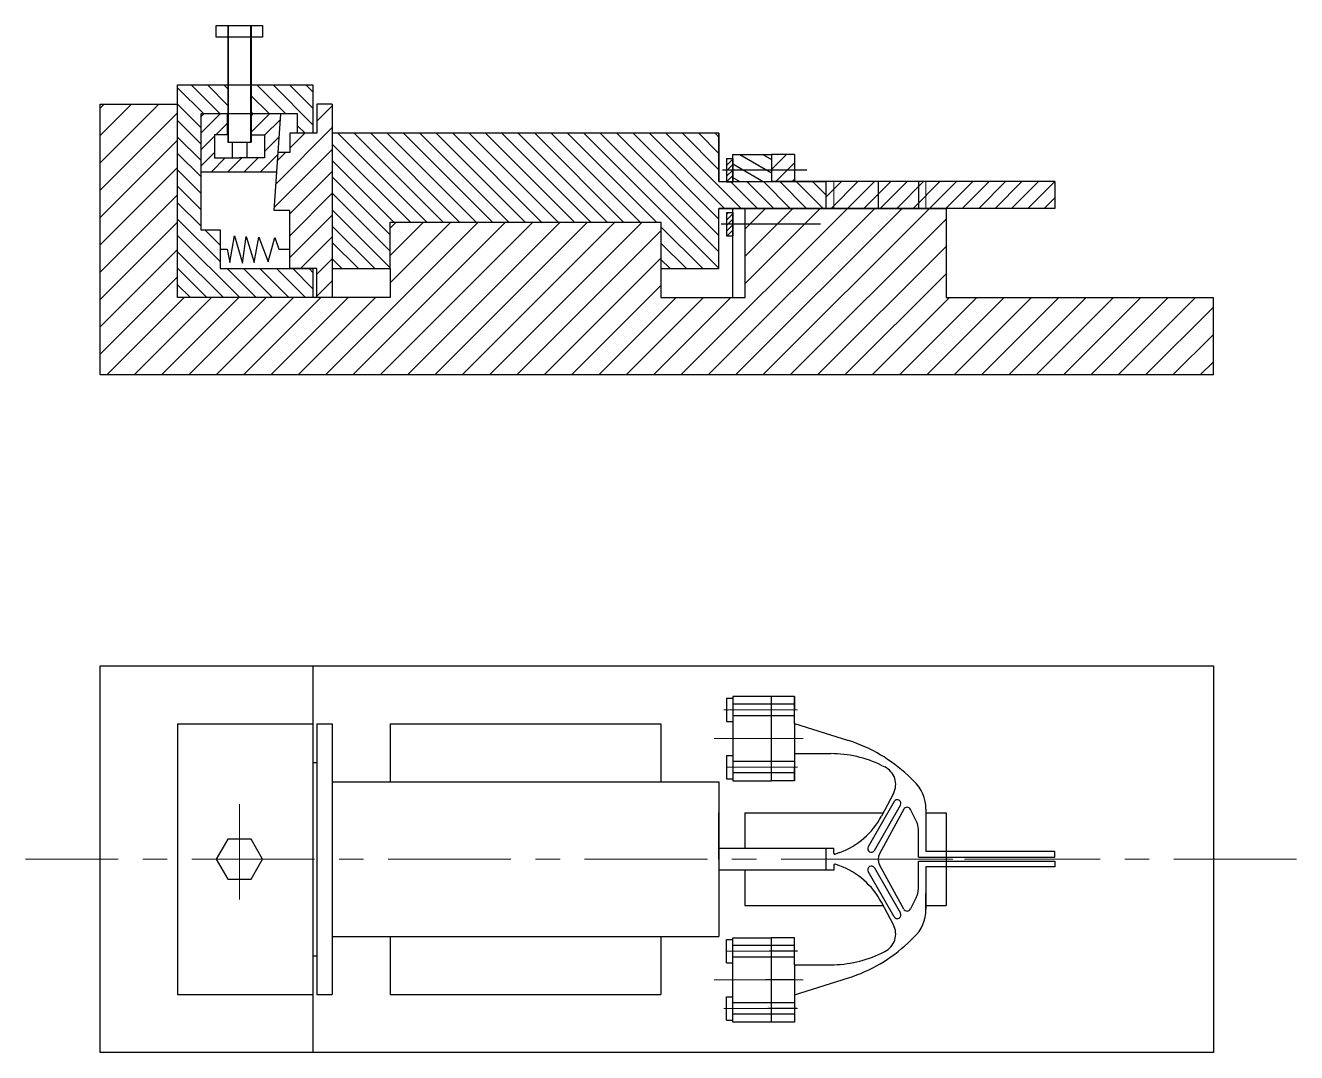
# Model space of a CAD drawing. Header units: millimetres. Extents: x 1074 to 2018, y -350 to 867.
# Drawn here: x 1689.1 to 2017.9, y 601.6 to 867.2 of the extents above; entities that cross this region are included whole.
import ezdxf

# ---------------------------------------------------------------- set-up
doc = ezdxf.new("R2010")
doc.units = ezdxf.units.MM
for name, pattern in [('CENTER', [50.8, 31.75, -6.35, 6.35, -6.35]), ('CENTERX2', [101.6, 63.5, -12.7, 12.7, -12.7]), ('DASHED2', [9.525, 6.35, -3.175])]:
    doc.linetypes.add(name, pattern=pattern)
pattern_1 = [(135, (0, 0), (-2.1213203, -2.1213203), [])]
pattern_2 = [(45, (0, 0), (-2.1213203, 2.1213203), [])]

msp = doc.modelspace()

# ---------------------------------------------------------------- hatches: boundary and pattern name
h = msp.add_hatch()
h.set_pattern_fill('_USER', color=256, scale=3, angle=135, style=0, pattern_type=0)
h.set_pattern_definition(pattern_1)
h.paths.add_polyline_path([(1739.484, 814.29), (1734.484, 814.29), (1734.484, 844.29), (1741.484, 844.29), (1741.484, 851.79), (1728.484, 851.79), (1728.484, 796.79), (1763.484, 796.79), (1763.484, 804.29), (1739.484, 804.29)])
h.paths.add_polyline_path([(1763.484, 851.79), (1747.484, 851.79), (1747.484, 844.29), (1759.484, 844.29), (1759.484, 839.29), (1763.484, 839.29)], flags=17)
h.paths.add_polyline_path([(1747.484, 851.79), (1747.379, 851.79), (1747.379, 844.29), (1747.484, 844.29)])
h.paths.add_polyline_path([(1741.589, 851.79), (1741.484, 851.79), (1741.484, 844.29), (1741.589, 844.29)])
h = msp.add_hatch()
h.set_pattern_fill('_USER', color=256, scale=5, angle=45, style=0, pattern_type=0)
h.set_pattern_definition([(45, (0, 0), (-3.535534, 3.535534), [])])
h.paths.add_polyline_path([(1996.318, 796.79), (1927.265, 796.79), (1927.265, 819.87), (1882.063, 819.87), (1875.273, 819.87), (1875.263, 796.79), (1853.484, 796.79), (1853.484, 804.29), (1853.484, 816.29), (1783.484, 816.29), (1783.484, 804.29), (1783.484, 796.79), (1728.484, 796.79), (1728.484, 846.79), (1708.484, 846.79), (1708.484, 776.79), (1996.318, 776.79)])
h = msp.add_hatch()
h.set_pattern_fill('_USER', color=256, scale=4, angle=45, style=0, pattern_type=0)
h.set_pattern_definition([(45, (0, 0), (-2.828427, 2.828427), [])])
h.paths.add_polyline_path([(1768.484, 846.79), (1764.484, 846.79), (1764.484, 839.29), (1757.484, 839.29), (1757.484, 834.29), (1754.484, 834.29), (1754.15, 829.29), (1753.484, 819.29), (1757.484, 819.29), (1757.484, 804.29), (1763.484, 804.29), (1764.484, 804.29), (1764.484, 796.79), (1768.484, 796.79)])
h = msp.add_hatch()
h.set_pattern_fill('_USER', color=256, scale=3, angle=45, style=0, pattern_type=0)
h.set_pattern_definition(pattern_2)
h.paths.add_polyline_path([(1755.15, 844.29), (1747.61, 844.29), (1747.61, 838.9), (1750.984, 838.9), (1750.984, 832.902), (1744.484, 832.902), (1737.984, 832.902), (1737.984, 838.9), (1741.357, 838.9), (1741.357, 844.29), (1734.484, 844.29), (1734.484, 829.29), (1754.15, 829.29)])
h = msp.add_hatch()
h.set_pattern_fill('_USER', color=256, scale=3, angle=135, style=0, pattern_type=0)
h.set_pattern_definition(pattern_1)
h.paths.add_polyline_path([(1868.484, 839.29), (1768.484, 839.29), (1768.484, 804.29), (1783.484, 804.29), (1783.484, 816.29), (1853.484, 816.29), (1853.484, 804.29), (1868.484, 804.29), (1868.484, 819.87), (1896.177, 819.87), (1896.177, 826.822), (1882.063, 826.822), (1872.063, 826.822), (1872.063, 826.775), (1870.435, 826.775), (1870.435, 826.822), (1868.484, 826.822)])
h = msp.add_hatch()
h.set_pattern_fill('_USER', color=256, angle=45, style=0, pattern_type=0)
h.set_pattern_definition([(45, (0, 0), (-0.7071068, 0.7071068), [])])
h.paths.add_polyline_path([(1872.063, 832.775), (1870.435, 832.775), (1870.435, 829.775), (1872.063, 829.775)])
h.paths.add_polyline_path([(1872.063, 829.775), (1870.435, 829.775), (1870.435, 826.822), (1872.063, 826.822)])
h.paths.add_polyline_path([(1872.063, 818.775), (1870.435, 818.775), (1870.435, 815.775), (1872.063, 815.775)])
h.paths.add_polyline_path([(1872.063, 815.775), (1870.435, 815.775), (1870.435, 812.775), (1872.063, 812.775)])
h = msp.add_hatch()
h.set_pattern_fill('_USER', color=256, scale=3, angle=150, style=0, pattern_type=0)
h.set_pattern_definition([(150, (0, 0), (-1.5, -2.598076), [])])
h.paths.add_polyline_path([(1882.063, 833.775), (1872.063, 833.775), (1872.063, 829.775), (1882.063, 829.775)])
h.paths.add_polyline_path([(1882.063, 829.775), (1872.063, 829.775), (1872.063, 826.822), (1882.063, 826.822)])
h = msp.add_hatch()
h.set_pattern_fill('_USER', color=256, scale=3, angle=45, style=0, pattern_type=0)
h.set_pattern_definition(pattern_2)
h.paths.add_polyline_path([(1898.177, 826.822), (1896.177, 826.822), (1896.177, 819.87), (1898.177, 819.87)])
h.paths.add_polyline_path([(1909.71, 826.822), (1898.177, 826.822), (1898.177, 819.87), (1909.71, 819.87)])
h.paths.add_polyline_path([(1920.089, 826.822), (1909.71, 826.822), (1909.71, 819.87), (1920.089, 819.87)])
h.paths.add_polyline_path([(1922.045, 826.822), (1920.089, 826.822), (1920.089, 819.87), (1922.045, 819.87)])
h.paths.add_polyline_path([(1955.414, 826.822), (1922.045, 826.822), (1922.045, 819.87), (1955.414, 819.87)])
h.paths.add_polyline_path([(1888.063, 833.775), (1882.063, 833.775), (1882.063, 829.775), (1888.063, 829.775)])
h.paths.add_polyline_path([(1888.063, 829.775), (1882.063, 829.775), (1882.063, 826.822), (1888.063, 826.822)])

# ---------------------------------------------------------------- linework, layer by layer
at = {"lineweight": 30}
for p, q in [((1738.484, 864.177), (1738.484, 867.177)), ((1738.484, 867.177), (1750.484, 867.177)), ((1741.484, 867.177), (1741.484, 851.79)), ((1741.589, 867.177), (1741.589, 844.29)), ((1747.379, 867.177), (1747.379, 844.29)), ((1747.484, 867.177), (1747.484, 851.79)), ((1750.484, 867.177), (1750.484, 864.177)), ((1750.484, 864.177), (1738.484, 864.177)), ((1728.484, 796.79), (1728.484, 851.79)), ((1728.484, 851.79), (1763.484, 851.79)), ((1728.484, 851.79), (1744.484, 851.79)), ((1763.484, 851.79), (1763.484, 839.29)), ((1708.484, 776.79), (1708.484, 846.79)), ((1708.484, 846.79), (1728.484, 846.79)), ((1768.484, 846.79), (1764.484, 846.79)), ((1764.484, 846.79), (1764.484, 839.29)), ((1768.484, 846.79), (1768.484, 796.79)), ((1759.484, 844.29), (1734.484, 844.29)), ((1734.484, 844.29), (1734.484, 814.29)), ((1734.484, 844.29), (1734.484, 829.29)), ((1741.357, 838.9), (1741.357, 844.29)), ((1741.484, 844.29), (1741.484, 837.035)), ((1747.484, 844.29), (1747.484, 837.035)), ((1747.61, 838.9), (1747.61, 844.29)), ((1754.15, 829.29), (1755.15, 844.29)), ((1759.484, 839.29), (1759.484, 844.29)), ((1741.357, 838.9), (1737.984, 838.9)), ((1737.984, 838.9), (1737.984, 832.902)), ((1741.357, 838.9), (1741.484, 838.9)), ((1747.61, 838.9), (1747.484, 838.9)), ((1747.61, 838.9), (1750.984, 838.9)), ((1750.984, 838.9), (1750.984, 832.902)), ((1764.484, 839.29), (1757.484, 839.29)), ((1757.484, 839.29), (1757.484, 834.29)), ((1763.484, 839.29), (1759.484, 839.29)), ((1868.484, 839.29), (1768.484, 839.29)), ((1768.484, 839.29), (1768.484, 804.29)), ((1868.484, 839.29), (1868.484, 826.822)), ((1868.484, 826.822), (1868.484, 839.29)), ((1741.484, 837.035), (1747.484, 837.035)), ((1742.574, 837.035), (1742.574, 832.902)), ((1746.394, 837.035), (1746.394, 832.902)), ((1737.984, 832.902), (1744.484, 832.902)), ((1750.984, 832.902), (1744.484, 832.902)), ((1753.484, 819.29), (1754.484, 834.29)), ((1757.484, 834.29), (1754.484, 834.29)), ((1870.435, 832.775), (1870.435, 826.775)), ((1870.435, 832.775), (1872.063, 832.775)), ((1872.063, 833.775), (1882.063, 833.775)), ((1872.063, 826.822), (1872.063, 833.775)), ((1882.063, 833.775), (1882.063, 826.822)), ((1888.063, 833.775), (1882.063, 833.775)), ((1882.063, 833.775), (1882.063, 826.822)), ((1888.063, 833.775), (1882.063, 833.775)), ((1888.063, 833.775), (1888.063, 826.822)), ((1888.063, 833.775), (1888.063, 826.822)), ((1734.484, 829.29), (1754.15, 829.29)), ((1868.484, 826.822), (1896.177, 826.822)), ((1870.435, 826.775), (1872.063, 826.775)), ((1955.414, 826.822), (1882.063, 826.822)), ((1955.414, 826.822), (1882.063, 826.822)), ((1896.177, 826.822), (1896.177, 819.822)), ((1896.177, 826.822), (1896.177, 819.87)), ((1896.177, 826.822), (1896.177, 819.822)), ((1896.177, 826.822), (1896.177, 819.87)), ((1909.71, 826.822), (1909.71, 819.87)), ((1920.089, 826.822), (1920.089, 819.87)), ((1955.414, 826.822), (1955.414, 819.87)), ((1955.414, 826.822), (1955.414, 819.87)), ((1757.484, 819.29), (1753.484, 819.29)), ((1757.484, 804.29), (1757.484, 819.29)), ((1868.484, 804.29), (1868.484, 819.87)), ((1882.063, 819.87), (1868.484, 819.87)), ((1868.484, 819.87), (1927.265, 819.87)), ((1870.435, 818.775), (1870.435, 812.775)), ((1870.435, 818.775), (1872.063, 818.775)), ((1872.063, 796.79), (1872.063, 819.87)), ((1875.263, 796.79), (1875.273, 819.87)), ((1955.414, 819.87), (1882.063, 819.87)), ((1955.414, 819.87), (1882.063, 819.87)), ((1927.265, 819.87), (1927.265, 796.79)), ((1783.484, 804.29), (1783.484, 816.29)), ((1783.484, 816.29), (1853.484, 816.29)), ((1853.484, 816.29), (1853.484, 804.29)), ((1734.484, 814.29), (1739.484, 814.29)), ((1739.484, 814.29), (1739.484, 804.29)), ((1870.435, 812.775), (1872.063, 812.775)), ((1739.484, 804.29), (1763.484, 804.29)), ((1764.484, 804.29), (1757.484, 804.29)), ((1763.484, 804.29), (1763.484, 796.79)), ((1764.484, 796.79), (1764.484, 804.29)), ((1768.484, 804.29), (1783.484, 804.29)), ((1783.484, 804.29), (1783.484, 796.79)), ((1853.484, 804.29), (1868.484, 804.29)), ((1853.484, 804.29), (1853.484, 796.79)), ((1783.484, 796.79), (1728.484, 796.79)), ((1768.484, 796.79), (1764.484, 796.79)), ((1853.484, 796.79), (1875.263, 796.79)), ((1927.265, 796.79), (1996.318, 796.79)), ((1996.318, 796.79), (1996.318, 776.79)), ((1996.4, 776.79), (1708.484, 776.79)), ((1708.484, 701.585), (1996.4, 701.585)), ((1708.484, 601.585), (1708.484, 701.585)), ((1763.484, 701.585), (1763.484, 601.585)), ((1996.4, 701.585), (1996.4, 601.585)), ((1870.435, 693.191), (1870.435, 687.191)), ((1870.435, 693.191), (1872.063, 693.191)), ((1882.063, 693.691), (1872.063, 693.691)), ((1872.063, 693.691), (1872.063, 671.882)), ((1872.063, 693.191), (1872.063, 687.191)), ((1888.063, 691.691), (1872.063, 691.691)), ((1888.063, 693.691), (1882.063, 693.691)), ((1882.063, 671.882), (1882.063, 693.691)), ((1888.063, 686.691), (1888.063, 693.691)), ((1870.435, 687.191), (1872.063, 687.191)), ((1888.063, 688.691), (1872.063, 688.691)), ((1728.484, 686.585), (1763.484, 686.585)), ((1728.484, 686.585), (1728.484, 616.585)), ((1763.484, 686.585), (1763.484, 676.585)), ((1764.484, 686.585), (1764.484, 616.585)), ((1764.484, 686.585), (1768.484, 686.585)), ((1768.484, 686.585), (1768.484, 671.585)), ((1768.484, 686.585), (1768.484, 616.585)), ((1783.484, 686.585), (1783.484, 671.585)), ((1783.484, 686.585), (1853.484, 686.585)), ((1853.484, 686.585), (1853.484, 671.585)), ((1888.063, 686.691), (1902.033, 682.26)), ((1888.063, 686.691), (1888.063, 678.882)), ((1870.435, 678.382), (1870.435, 672.382)), ((1870.435, 678.382), (1872.063, 678.382)), ((1888.063, 678.882), (1897.409, 678.882)), ((1888.063, 678.882), (1888.063, 671.882)), ((1763.484, 676.585), (1764.484, 676.585)), ((1888.063, 676.882), (1872.063, 676.882)), ((1888.063, 671.882), (1888.063, 675.382)), ((1910.543, 675.854), (1911.418, 675.428)), ((1768.484, 671.585), (1868.484, 671.585)), ((1868.484, 671.585), (1868.484, 631.585)), ((1870.435, 672.382), (1872.063, 672.382)), ((1888.063, 673.882), (1872.063, 673.882)), ((1872.063, 671.882), (1882.063, 671.882)), ((1888.063, 671.882), (1882.063, 671.882)), ((1917.42, 673.197), (1918.915, 671.783)), ((1913.644, 668.586), (1910.513, 662.694)), ((1913.812, 666.472), (1907.118, 654.757)), ((1908.743, 653.828), (1915.438, 665.543)), ((1916.283, 664.483), (1910.072, 653.013)), ((1919.546, 661.524), (1918.053, 664.46)), ((1922.045, 664.517), (1922.045, 660.456)), ((1875.202, 663.585), (1910.987, 663.585)), ((1875.202, 663.585), (1875.202, 654.38)), ((1922.045, 663.585), (1927.265, 663.585)), ((1927.265, 663.585), (1927.265, 639.585)), ((1920.089, 652.085), (1920.089, 659.258)), ((1922.045, 660.456), (1922.045, 653.585)), ((1896.177, 654.38), (1868.484, 654.38)), ((1898.177, 654.38), (1896.177, 654.38)), ((1896.177, 654.38), (1896.177, 648.79)), ((1898.177, 653.158), (1898.177, 654.38)), ((1899.751, 653.307), (1898.581, 652.877)), ((1920.089, 643.911), (1920.089, 651.085)), ((1955.414, 653.585), (1922.045, 653.585)), ((1955.414, 652.085), (1955.414, 653.585)), ((1955.414, 651.085), (1955.414, 649.585)), ((1896.177, 648.79), (1868.484, 648.79)), ((1875.202, 648.79), (1875.202, 639.585)), ((1898.177, 648.79), (1896.177, 648.79)), ((1898.177, 650.011), (1898.177, 648.79)), ((1899.751, 649.863), (1898.581, 650.293)), ((1913.812, 636.697), (1907.118, 648.413)), ((1908.743, 649.342), (1915.438, 637.626)), ((1916.283, 638.687), (1910.072, 650.156)), ((1922.045, 649.585), (1922.045, 642.713)), ((1955.414, 649.585), (1922.045, 649.585)), ((1919.546, 641.646), (1918.053, 638.71)), ((1922.045, 638.652), (1922.045, 642.713)), ((1875.202, 639.585), (1910.987, 639.585)), ((1913.644, 634.584), (1910.513, 640.476)), ((1922.045, 639.585), (1927.265, 639.585)), ((1768.484, 631.585), (1868.484, 631.585)), ((1783.484, 631.585), (1783.484, 616.585)), ((1853.484, 631.585), (1853.484, 616.585)), ((1872.063, 609.478), (1872.063, 631.288)), ((1872.063, 631.288), (1882.063, 631.288)), ((1888.063, 631.288), (1882.063, 631.288)), ((1882.063, 609.478), (1882.063, 631.288)), ((1888.063, 631.288), (1882.063, 631.288)), ((1888.063, 624.288), (1888.063, 631.288)), ((1917.42, 629.973), (1918.915, 631.386)), ((1870.435, 624.788), (1870.435, 630.788)), ((1870.435, 630.788), (1872.063, 630.788)), ((1888.063, 629.288), (1872.063, 629.288)), ((1888.063, 629.288), (1882.063, 629.288)), ((1763.484, 626.585), (1764.484, 626.585)), ((1870.435, 624.788), (1872.063, 624.788)), ((1888.063, 626.288), (1872.063, 626.288)), ((1888.063, 626.288), (1882.063, 626.288)), ((1910.543, 627.316), (1911.418, 627.742)), ((1888.063, 624.288), (1897.409, 624.288)), ((1888.063, 624.288), (1888.063, 616.478)), ((1888.063, 616.478), (1902.033, 620.909)), ((1728.484, 616.585), (1763.484, 616.585)), ((1764.484, 616.585), (1768.484, 616.585)), ((1783.484, 616.585), (1853.484, 616.585)), ((1870.435, 609.978), (1870.435, 615.978)), ((1870.435, 615.978), (1872.063, 615.978)), ((1872.063, 609.978), (1872.063, 615.978)), ((1888.063, 616.478), (1888.063, 609.478)), ((1888.063, 614.478), (1872.063, 614.478)), ((1870.435, 609.978), (1872.063, 609.978)), ((1888.063, 611.478), (1872.063, 611.478)), ((1882.063, 609.478), (1872.063, 609.478)), ((1888.063, 609.478), (1882.063, 609.478)), ((1888.063, 609.478), (1882.063, 609.478)), ((1996.4, 601.585), (1708.484, 601.585))]:
    msp.add_line(p, q, dxfattribs=at)
for p, q in [((1741.484, 851.79), (1741.484, 844.29)), ((1747.484, 851.79), (1747.484, 844.29)), ((1741.589, 844.29), (1741.589, 837.035)), ((1747.379, 844.29), (1747.379, 837.035)), ((1872.063, 832.775), (1872.063, 826.775)), ((1891.258, 829.775), (1869.398, 829.775)), ((1872.063, 818.775), (1872.063, 812.775)), ((1894.791, 815.775), (1869.073, 815.775)), ((1888.063, 693.691), (1888.063, 690.191)), ((1868.484, 651.585), (1868.484, 663.585)), ((1922.045, 649.585), (1922.045, 638.652))]:
    msp.add_line(p, q)
at = {"lineweight": 5}
for p, q in [((1898.177, 826.822), (1898.177, 819.87)), ((1922.045, 826.822), (1922.045, 819.87)), ((1744.484, 665.823), (1744.484, 641.204))]:
    msp.add_line(p, q, dxfattribs=at)
at = {"linetype": 'DASHED2', "lineweight": 5}
for p, q in [((1898.177, 826.822), (1898.177, 819.87)), ((1922.045, 826.822), (1922.045, 819.87))]:
    msp.add_line(p, q, dxfattribs=at)
at = {"linetype": 'CENTER', "lineweight": 5}
for p, q in [((1888.613, 690.191), (1869.763, 690.191)), ((1888.788, 690.191), (1870.435, 690.191)), ((1890.248, 682.786), (1867.272, 682.786)), ((1888.788, 675.382), (1870.435, 675.382)), ((2017.908, 651.585), (1689.121, 651.585)), ((1893.944, 651.585), (1958.6, 651.585)), ((1888.788, 627.788), (1870.435, 627.788)), ((1890.248, 620.383), (1867.272, 620.383)), ((1888.613, 612.978), (1869.763, 612.978)), ((1888.788, 612.978), (1870.435, 612.978))]:
    msp.add_line(p, q, dxfattribs=at)
at = {"linetype": 'CENTERX2', "lineweight": 30}
for p, q in [((1920.089, 652.085), (1955.414, 652.085)), ((1920.089, 651.085), (1955.414, 651.085))]:
    msp.add_line(p, q, dxfattribs=at)
at = {"linetype": 'CENTER'}
for p, q in [((1888.788, 627.788), (1881.459, 627.788)), ((1888.063, 620.383), (1880.582, 620.383)), ((1888.613, 612.978), (1881.121, 612.978))]:
    msp.add_line(p, q, dxfattribs=at)
at = {"lineweight": 30}
msp.add_lwpolyline([(1739.484, 809.29), (1741.272, 809.29), (1742.011, 805.85), (1743.218, 812.791), (1745.248, 805.728), (1746.226, 812.566), (1748.257, 805.878), (1749.535, 812.416), (1751.942, 806.029), (1753.596, 812.34), (1754.649, 809.29), (1757.484, 809.29)], dxfattribs=at)
msp.add_lwpolyline([(1750.484, 651.585), (1747.484, 656.781), (1741.484, 656.781), (1738.484, 651.585), (1741.484, 646.389), (1747.484, 646.389)], close=True, dxfattribs=at)
for centre, radius, start, end in [((1889.938, 644.132), 40, 46.60294, 72.40111), ((1897.409, 648.882), 30, 64.03687, 90), ((1909.229, 670.932), 5, 332.01229, 64.03687), ((1912.045, 664.517), 10, 0, 46.60294), ((1914.625, 666.008), 0.936, 330.25428, 150.25428), ((1917.162, 664.007), 1, 26.94818, 151.56583), ((1892.852, 672.079), 20, 290.17948, 332.01229), ((1915.089, 659.258), 5, 0, 26.94818), ((1907.93, 654.292), 0.936, 150.25428, 330.25428), ((1898.477, 653.158), 0.3, 180, 290.17948), ((1912.71, 651.585), 3, 151.56583, 208.43417), ((1898.477, 650.011), 0.3, 69.82052, 180), ((1892.852, 631.09), 20, 27.98771, 69.82052), ((1907.93, 648.877), 0.936, 29.74572, 209.74572), ((1915.089, 643.911), 5, 333.05182, 0), ((1917.162, 639.163), 1, 208.43417, 333.05182), ((1912.045, 638.652), 10, 313.39706, 0), ((1909.229, 632.237), 5, 295.96313, 27.98771), ((1914.625, 637.162), 0.936, 209.74572, 29.74572), ((1889.938, 659.037), 40, 287.59889, 313.39706), ((1897.409, 654.288), 30, 270, 295.96313)]:
    msp.add_arc(centre, radius, start, end, dxfattribs=at)

doc.saveas('drawing.dxf')
